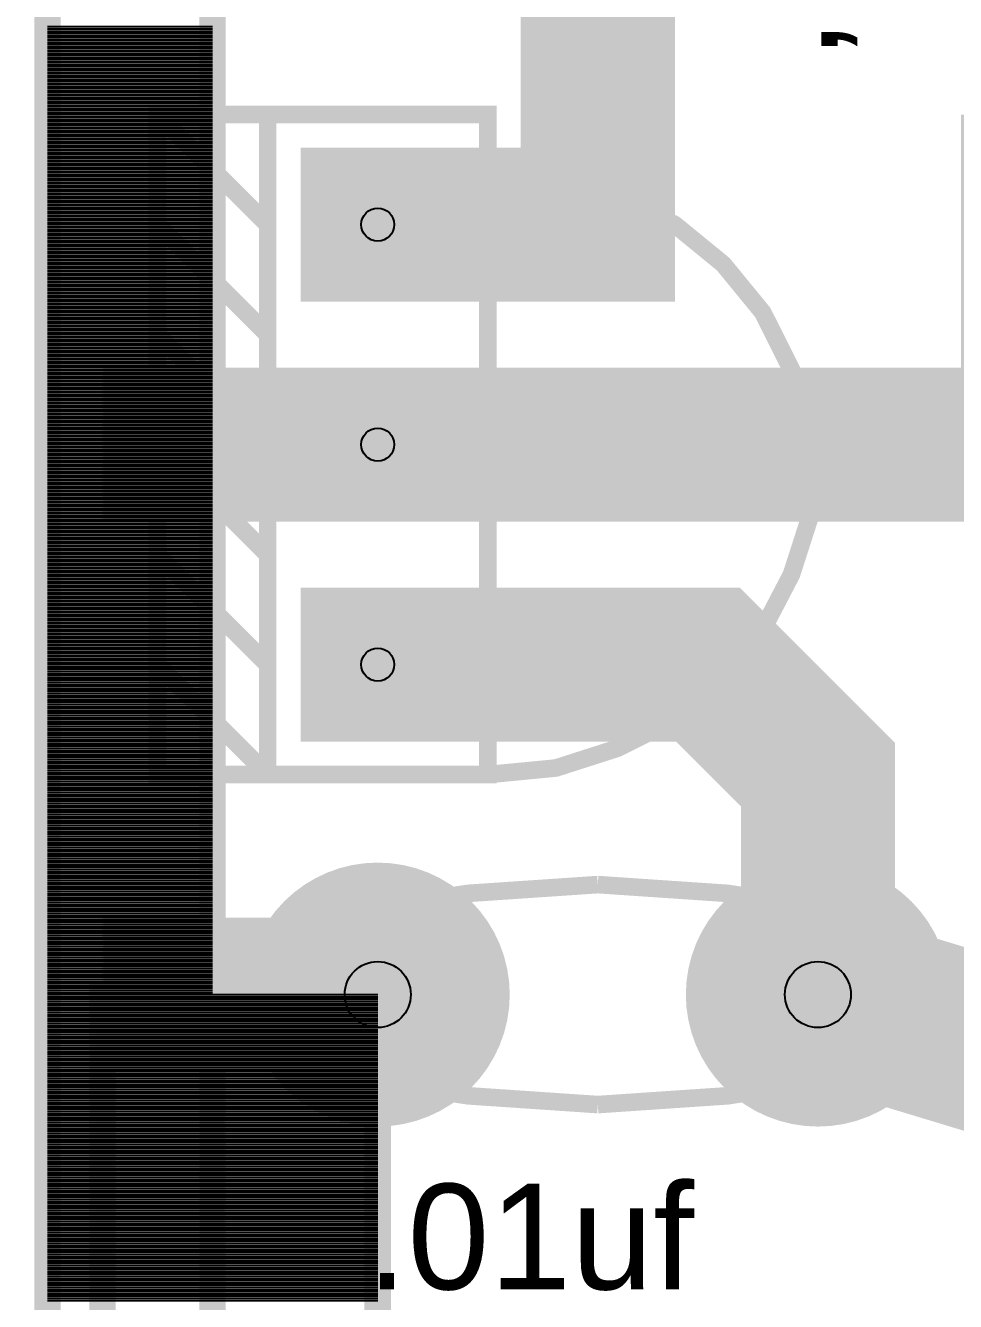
# Model space of a CAD drawing. Extents: x -1.19 to 1.19, y -1.21 to 1.21.
# Drawn here: x -1.175 to -0.752, y 0.081 to 0.661 of the extents above; entities that cross this region are included whole.
import ezdxf

# ---------------------------------------------------------------- set-up
doc = ezdxf.new("R2010")
doc.units = 0
doc.layers.get('0').update_dxf_attribs({"linetype": 'CONTINUOUS'})

# ---------------------------------------------------------------- blocks, each defined once
blk = doc.blocks.new('RPAD')
blk.add_trace([(-0.5, -0.5), (-0.5, 0.5), (0.5, -0.5), (0.5, 0.5)])
blk = doc.blocks.new('EPAD')
at = {"const_width": 0.5}
blk.add_lwpolyline([(-0.25, 0, 1), (0.25, 0, 1)], format="xyb", close=True, dxfattribs=at)

msp = doc.modelspace()

# ---------------------------------------------------------------- linework, layer by layer
for points, const_width in [([(-1.165, -0.379), (-1.165, 1.17), (-1.09, 1.17), (-1.09, -0.379), (-1.165, -0.379)], 0.012), ([(-0.915, 0.77), (-0.915, 0.57), (-1.015, 0.57)], 0.07), ([(-0.715, 0.62), (-0.515, 0.62), (-0.415, 0.62)], 0.08), ([(-1.015, 0.47), (-0.715, 0.47), (-0.715, 0.62)], 0.07), ([(-1.015, 0.47), (-1.14, 0.47)], 0.07), ([(-1.015, 0.37), (-0.865, 0.37), (-0.815, 0.32), (-0.815, 0.22)], 0.07), ([(-0.815, 0.22), (-0.65, 0.17), (-0.365, 0.17)], 0.08), ([(-1.015, 0.22), (-1.14, 0.22)], 0.07), ([(-1.14, -0.429), (-1.14, 0.22), (-1.015, 0.22), (-1.015, -0.429), (-1.14, -0.429)], 0.012)]:
    msp.add_lwpolyline(points, dxfattribs=dict(const_width=const_width))
for points in [[(-1.165, 0.66), (-1.09, 0.66)], [(-1.165, 0.659), (-1.09, 0.659)], [(-1.165, 0.658), (-1.09, 0.658)], [(-1.165, 0.657), (-1.09, 0.657)], [(-1.165, 0.656), (-1.09, 0.656)], [(-1.165, 0.655), (-1.09, 0.655)], [(-1.165, 0.654), (-1.09, 0.654)], [(-1.165, 0.653), (-1.09, 0.653)], [(-1.165, 0.652), (-1.09, 0.652)], [(-1.165, 0.651), (-1.09, 0.651)], [(-1.165, 0.65), (-1.09, 0.65)], [(-1.165, 0.649), (-1.09, 0.649)], [(-1.165, 0.648), (-1.09, 0.648)], [(-1.165, 0.647), (-1.09, 0.647)], [(-1.165, 0.646), (-1.09, 0.646)], [(-1.165, 0.645), (-1.09, 0.645)], [(-1.165, 0.644), (-1.09, 0.644)], [(-1.165, 0.643), (-1.09, 0.643)], [(-1.165, 0.642), (-1.09, 0.642)], [(-1.165, 0.641), (-1.09, 0.641)], [(-1.165, 0.64), (-1.09, 0.64)], [(-1.165, 0.639), (-1.09, 0.639)], [(-1.165, 0.638), (-1.09, 0.638)], [(-1.165, 0.637), (-1.09, 0.637)], [(-1.165, 0.636), (-1.09, 0.636)], [(-1.165, 0.635), (-1.09, 0.635)], [(-1.165, 0.634), (-1.09, 0.634)], [(-1.165, 0.633), (-1.09, 0.633)], [(-1.165, 0.632), (-1.09, 0.632)], [(-1.165, 0.631), (-1.09, 0.631)], [(-1.165, 0.63), (-1.09, 0.63)], [(-1.165, 0.629), (-1.09, 0.629)], [(-1.165, 0.628), (-1.09, 0.628)], [(-1.165, 0.627), (-1.09, 0.627)], [(-1.165, 0.626), (-1.09, 0.626)], [(-1.165, 0.625), (-1.09, 0.625)], [(-1.165, 0.624), (-1.09, 0.624)], [(-1.165, 0.623), (-1.09, 0.623)], [(-1.165, 0.622), (-1.09, 0.622)], [(-1.165, 0.621), (-1.09, 0.621)], [(-1.165, 0.62), (-1.09, 0.62)], [(-1.165, 0.619), (-1.09, 0.619)], [(-1.165, 0.618), (-1.09, 0.618)], [(-1.165, 0.617), (-1.09, 0.617)], [(-1.165, 0.616), (-1.09, 0.616)], [(-1.165, 0.615), (-1.09, 0.615)], [(-1.165, 0.614), (-1.09, 0.614)], [(-1.165, 0.613), (-1.09, 0.613)], [(-1.165, 0.612), (-1.09, 0.612)], [(-1.165, 0.611), (-1.09, 0.611)], [(-1.165, 0.61), (-1.09, 0.61)], [(-1.165, 0.609), (-1.09, 0.609)], [(-1.165, 0.608), (-1.09, 0.608)], [(-1.165, 0.607), (-1.09, 0.607)], [(-1.165, 0.606), (-1.09, 0.606)], [(-1.165, 0.605), (-1.09, 0.605)], [(-1.165, 0.604), (-1.09, 0.604)], [(-1.165, 0.603), (-1.09, 0.603)], [(-1.165, 0.602), (-1.09, 0.602)], [(-1.165, 0.601), (-1.09, 0.601)], [(-1.165, 0.6), (-1.09, 0.6)], [(-1.165, 0.599), (-1.09, 0.599)], [(-1.165, 0.598), (-1.09, 0.598)], [(-1.165, 0.597), (-1.09, 0.597)], [(-1.165, 0.596), (-1.09, 0.596)], [(-1.165, 0.595), (-1.09, 0.595)], [(-1.165, 0.594), (-1.09, 0.594)], [(-1.165, 0.593), (-1.09, 0.593)], [(-1.165, 0.592), (-1.09, 0.592)], [(-1.165, 0.591), (-1.09, 0.591)], [(-1.165, 0.59), (-1.09, 0.59)], [(-1.165, 0.589), (-1.09, 0.589)], [(-1.165, 0.588), (-1.09, 0.588)], [(-1.165, 0.587), (-1.09, 0.587)], [(-1.165, 0.586), (-1.09, 0.586)], [(-1.165, 0.585), (-1.09, 0.585)], [(-1.165, 0.584), (-1.09, 0.584)], [(-1.165, 0.583), (-1.09, 0.583)], [(-1.165, 0.582), (-1.09, 0.582)], [(-1.165, 0.581), (-1.09, 0.581)], [(-1.165, 0.58), (-1.09, 0.58)], [(-1.165, 0.579), (-1.09, 0.579)], [(-1.165, 0.578), (-1.09, 0.578)], [(-1.165, 0.577), (-1.09, 0.577)], [(-1.165, 0.576), (-1.09, 0.576)], [(-1.165, 0.575), (-1.09, 0.575)], [(-1.165, 0.574), (-1.09, 0.574)], [(-1.165, 0.573), (-1.09, 0.573)], [(-1.165, 0.572), (-1.09, 0.572)], [(-1.165, 0.571), (-1.09, 0.571)], [(-1.165, 0.57), (-1.09, 0.57)], [(-1.165, 0.569), (-1.09, 0.569)], [(-1.165, 0.568), (-1.09, 0.568)], [(-1.165, 0.567), (-1.09, 0.567)], [(-1.165, 0.566), (-1.09, 0.566)], [(-1.165, 0.565), (-1.09, 0.565)], [(-1.165, 0.564), (-1.09, 0.564)], [(-1.165, 0.563), (-1.09, 0.563)], [(-1.165, 0.562), (-1.09, 0.562)], [(-1.165, 0.561), (-1.09, 0.561)], [(-1.165, 0.56), (-1.09, 0.56)], [(-1.165, 0.559), (-1.09, 0.559)], [(-1.165, 0.558), (-1.09, 0.558)], [(-1.165, 0.557), (-1.09, 0.557)], [(-1.165, 0.556), (-1.09, 0.556)], [(-1.165, 0.555), (-1.09, 0.555)], [(-1.165, 0.554), (-1.09, 0.554)], [(-1.165, 0.553), (-1.09, 0.553)], [(-1.165, 0.552), (-1.09, 0.552)], [(-1.165, 0.551), (-1.09, 0.551)], [(-1.165, 0.55), (-1.09, 0.55)], [(-1.165, 0.549), (-1.09, 0.549)], [(-1.165, 0.548), (-1.09, 0.548)], [(-1.165, 0.547), (-1.09, 0.547)], [(-1.165, 0.546), (-1.09, 0.546)], [(-1.165, 0.545), (-1.09, 0.545)], [(-1.165, 0.544), (-1.09, 0.544)], [(-1.165, 0.543), (-1.09, 0.543)], [(-1.165, 0.542), (-1.09, 0.542)], [(-1.165, 0.541), (-1.09, 0.541)], [(-1.165, 0.54), (-1.09, 0.54)], [(-1.165, 0.539), (-1.09, 0.539)], [(-1.165, 0.538), (-1.09, 0.538)], [(-1.165, 0.537), (-1.09, 0.537)], [(-1.165, 0.536), (-1.09, 0.536)], [(-1.165, 0.535), (-1.09, 0.535)], [(-1.165, 0.534), (-1.09, 0.534)], [(-1.165, 0.533), (-1.09, 0.533)], [(-1.165, 0.532), (-1.09, 0.532)], [(-1.165, 0.531), (-1.09, 0.531)], [(-1.165, 0.53), (-1.09, 0.53)], [(-1.165, 0.529), (-1.09, 0.529)], [(-1.165, 0.528), (-1.09, 0.528)], [(-1.165, 0.527), (-1.09, 0.527)], [(-1.165, 0.526), (-1.09, 0.526)], [(-1.165, 0.525), (-1.09, 0.525)], [(-1.165, 0.524), (-1.09, 0.524)], [(-1.165, 0.523), (-1.09, 0.523)], [(-1.165, 0.522), (-1.09, 0.522)], [(-1.165, 0.521), (-1.09, 0.521)], [(-1.165, 0.52), (-1.09, 0.52)], [(-1.165, 0.519), (-1.09, 0.519)], [(-1.165, 0.518), (-1.09, 0.518)], [(-1.165, 0.517), (-1.09, 0.517)], [(-1.165, 0.516), (-1.09, 0.516)], [(-1.165, 0.515), (-1.09, 0.515)], [(-1.165, 0.514), (-1.09, 0.514)], [(-1.165, 0.513), (-1.09, 0.513)], [(-1.165, 0.512), (-1.09, 0.512)], [(-1.165, 0.511), (-1.09, 0.511)], [(-1.165, 0.51), (-1.09, 0.51)], [(-1.165, 0.509), (-1.09, 0.509)], [(-1.165, 0.508), (-1.09, 0.508)], [(-1.165, 0.507), (-1.09, 0.507)], [(-1.165, 0.506), (-1.09, 0.506)], [(-1.165, 0.505), (-1.09, 0.505)], [(-1.165, 0.504), (-1.09, 0.504)], [(-1.165, 0.503), (-1.09, 0.503)], [(-1.165, 0.502), (-1.09, 0.502)], [(-1.165, 0.501), (-1.09, 0.501)], [(-1.165, 0.5), (-1.09, 0.5)], [(-1.165, 0.499), (-1.09, 0.499)], [(-1.165, 0.498), (-1.09, 0.498)], [(-1.165, 0.497), (-1.09, 0.497)], [(-1.165, 0.496), (-1.09, 0.496)], [(-1.165, 0.495), (-1.09, 0.495)], [(-1.165, 0.494), (-1.09, 0.494)], [(-1.165, 0.493), (-1.09, 0.493)], [(-1.165, 0.492), (-1.09, 0.492)], [(-1.165, 0.491), (-1.09, 0.491)], [(-1.165, 0.49), (-1.09, 0.49)], [(-1.165, 0.489), (-1.09, 0.489)], [(-1.165, 0.488), (-1.09, 0.488)], [(-1.165, 0.487), (-1.09, 0.487)], [(-1.165, 0.486), (-1.09, 0.486)], [(-1.165, 0.485), (-1.09, 0.485)], [(-1.165, 0.484), (-1.09, 0.484)], [(-1.165, 0.483), (-1.09, 0.483)], [(-1.165, 0.482), (-1.09, 0.482)], [(-1.165, 0.481), (-1.09, 0.481)], [(-1.165, 0.48), (-1.09, 0.48)], [(-1.165, 0.479), (-1.09, 0.479)], [(-1.165, 0.478), (-1.09, 0.478)], [(-1.165, 0.477), (-1.09, 0.477)], [(-1.165, 0.476), (-1.09, 0.476)], [(-1.165, 0.475), (-1.09, 0.475)], [(-1.165, 0.474), (-1.09, 0.474)], [(-1.165, 0.473), (-1.09, 0.473)], [(-1.165, 0.472), (-1.09, 0.472)], [(-1.165, 0.471), (-1.09, 0.471)], [(-1.165, 0.47), (-1.09, 0.47)], [(-1.165, 0.469), (-1.09, 0.469)], [(-1.165, 0.468), (-1.09, 0.468)], [(-1.165, 0.467), (-1.09, 0.467)], [(-1.165, 0.466), (-1.09, 0.466)], [(-1.165, 0.465), (-1.09, 0.465)], [(-1.165, 0.464), (-1.09, 0.464)], [(-1.165, 0.463), (-1.09, 0.463)], [(-1.165, 0.462), (-1.09, 0.462)], [(-1.165, 0.461), (-1.09, 0.461)], [(-1.165, 0.46), (-1.09, 0.46)], [(-1.165, 0.459), (-1.09, 0.459)], [(-1.165, 0.458), (-1.09, 0.458)], [(-1.165, 0.457), (-1.09, 0.457)], [(-1.165, 0.456), (-1.09, 0.456)], [(-1.165, 0.455), (-1.09, 0.455)], [(-1.165, 0.454), (-1.09, 0.454)], [(-1.165, 0.453), (-1.09, 0.453)], [(-1.165, 0.452), (-1.09, 0.452)], [(-1.165, 0.451), (-1.09, 0.451)], [(-1.165, 0.45), (-1.09, 0.45)], [(-1.165, 0.449), (-1.09, 0.449)], [(-1.165, 0.448), (-1.09, 0.448)], [(-1.165, 0.447), (-1.09, 0.447)], [(-1.165, 0.446), (-1.09, 0.446)], [(-1.165, 0.445), (-1.09, 0.445)], [(-1.165, 0.444), (-1.09, 0.444)], [(-1.165, 0.443), (-1.09, 0.443)], [(-1.165, 0.442), (-1.09, 0.442)], [(-1.165, 0.441), (-1.09, 0.441)], [(-1.165, 0.44), (-1.09, 0.44)], [(-1.165, 0.439), (-1.09, 0.439)], [(-1.165, 0.438), (-1.09, 0.438)], [(-1.165, 0.437), (-1.09, 0.437)], [(-1.165, 0.436), (-1.09, 0.436)], [(-1.165, 0.435), (-1.09, 0.435)], [(-1.165, 0.434), (-1.09, 0.434)], [(-1.165, 0.433), (-1.09, 0.433)], [(-1.165, 0.432), (-1.09, 0.432)], [(-1.165, 0.431), (-1.09, 0.431)], [(-1.165, 0.43), (-1.09, 0.43)], [(-1.165, 0.429), (-1.09, 0.429)], [(-1.165, 0.428), (-1.09, 0.428)], [(-1.165, 0.427), (-1.09, 0.427)], [(-1.165, 0.426), (-1.09, 0.426)], [(-1.165, 0.425), (-1.09, 0.425)], [(-1.165, 0.424), (-1.09, 0.424)], [(-1.165, 0.423), (-1.09, 0.423)], [(-1.165, 0.422), (-1.09, 0.422)], [(-1.165, 0.421), (-1.09, 0.421)], [(-1.165, 0.42), (-1.09, 0.42)], [(-1.165, 0.419), (-1.09, 0.419)], [(-1.165, 0.418), (-1.09, 0.418)], [(-1.165, 0.417), (-1.09, 0.417)], [(-1.165, 0.416), (-1.09, 0.416)], [(-1.165, 0.415), (-1.09, 0.415)], [(-1.165, 0.414), (-1.09, 0.414)], [(-1.165, 0.413), (-1.09, 0.413)], [(-1.165, 0.412), (-1.09, 0.412)], [(-1.165, 0.411), (-1.09, 0.411)], [(-1.165, 0.41), (-1.09, 0.41)], [(-1.165, 0.409), (-1.09, 0.409)], [(-1.165, 0.408), (-1.09, 0.408)], [(-1.165, 0.407), (-1.09, 0.407)], [(-1.165, 0.406), (-1.09, 0.406)], [(-1.165, 0.405), (-1.09, 0.405)], [(-1.165, 0.404), (-1.09, 0.404)], [(-1.165, 0.403), (-1.09, 0.403)], [(-1.165, 0.402), (-1.09, 0.402)], [(-1.165, 0.401), (-1.09, 0.401)], [(-1.165, 0.4), (-1.09, 0.4)], [(-1.165, 0.399), (-1.09, 0.399)], [(-1.165, 0.398), (-1.09, 0.398)], [(-1.165, 0.397), (-1.09, 0.397)], [(-1.165, 0.396), (-1.09, 0.396)], [(-1.165, 0.395), (-1.09, 0.395)], [(-1.165, 0.394), (-1.09, 0.394)], [(-1.165, 0.393), (-1.09, 0.393)], [(-1.165, 0.392), (-1.09, 0.392)], [(-1.165, 0.391), (-1.09, 0.391)], [(-1.165, 0.39), (-1.09, 0.39)], [(-1.165, 0.389), (-1.09, 0.389)], [(-1.165, 0.388), (-1.09, 0.388)], [(-1.165, 0.387), (-1.09, 0.387)], [(-1.165, 0.386), (-1.09, 0.386)], [(-1.165, 0.385), (-1.09, 0.385)], [(-1.165, 0.384), (-1.09, 0.384)], [(-1.165, 0.383), (-1.09, 0.383)], [(-1.165, 0.382), (-1.09, 0.382)], [(-1.165, 0.381), (-1.09, 0.381)], [(-1.165, 0.38), (-1.09, 0.38)], [(-1.165, 0.379), (-1.09, 0.379)], [(-1.165, 0.378), (-1.09, 0.378)], [(-1.165, 0.377), (-1.09, 0.377)], [(-1.165, 0.376), (-1.09, 0.376)], [(-1.165, 0.375), (-1.09, 0.375)], [(-1.165, 0.374), (-1.09, 0.374)], [(-1.165, 0.373), (-1.09, 0.373)], [(-1.165, 0.372), (-1.09, 0.372)], [(-1.165, 0.371), (-1.09, 0.371)], [(-1.165, 0.37), (-1.09, 0.37)], [(-1.165, 0.369), (-1.09, 0.369)], [(-1.165, 0.368), (-1.09, 0.368)], [(-1.165, 0.367), (-1.09, 0.367)], [(-1.165, 0.366), (-1.09, 0.366)], [(-1.165, 0.365), (-1.09, 0.365)], [(-1.165, 0.364), (-1.09, 0.364)], [(-1.165, 0.363), (-1.09, 0.363)], [(-1.165, 0.362), (-1.09, 0.362)], [(-1.165, 0.361), (-1.09, 0.361)], [(-1.165, 0.36), (-1.09, 0.36)], [(-1.165, 0.359), (-1.09, 0.359)], [(-1.165, 0.358), (-1.09, 0.358)], [(-1.165, 0.357), (-1.09, 0.357)], [(-1.165, 0.356), (-1.09, 0.356)], [(-1.165, 0.355), (-1.09, 0.355)], [(-1.165, 0.354), (-1.09, 0.354)], [(-1.165, 0.353), (-1.09, 0.353)], [(-1.165, 0.352), (-1.09, 0.352)], [(-1.165, 0.351), (-1.09, 0.351)], [(-1.165, 0.35), (-1.09, 0.35)], [(-1.165, 0.349), (-1.09, 0.349)], [(-1.165, 0.348), (-1.09, 0.348)], [(-1.165, 0.347), (-1.09, 0.347)], [(-1.165, 0.346), (-1.09, 0.346)], [(-1.165, 0.345), (-1.09, 0.345)], [(-1.165, 0.344), (-1.09, 0.344)], [(-1.165, 0.343), (-1.09, 0.343)], [(-1.165, 0.342), (-1.09, 0.342)], [(-1.165, 0.341), (-1.09, 0.341)], [(-1.165, 0.34), (-1.09, 0.34)], [(-1.165, 0.339), (-1.09, 0.339)], [(-1.165, 0.338), (-1.09, 0.338)], [(-1.165, 0.337), (-1.09, 0.337)], [(-1.165, 0.336), (-1.09, 0.336)], [(-1.165, 0.335), (-1.09, 0.335)], [(-1.165, 0.334), (-1.09, 0.334)], [(-1.165, 0.333), (-1.09, 0.333)], [(-1.165, 0.332), (-1.09, 0.332)], [(-1.165, 0.331), (-1.09, 0.331)], [(-1.165, 0.33), (-1.09, 0.33)], [(-1.165, 0.329), (-1.09, 0.329)], [(-1.165, 0.328), (-1.09, 0.328)], [(-1.165, 0.327), (-1.09, 0.327)], [(-1.165, 0.326), (-1.09, 0.326)], [(-1.165, 0.325), (-1.09, 0.325)], [(-1.165, 0.324), (-1.09, 0.324)], [(-1.165, 0.323), (-1.09, 0.323)], [(-1.165, 0.322), (-1.09, 0.322)], [(-1.165, 0.321), (-1.09, 0.321)], [(-1.165, 0.32), (-1.09, 0.32)], [(-1.165, 0.319), (-1.09, 0.319)], [(-1.165, 0.318), (-1.09, 0.318)], [(-1.165, 0.317), (-1.09, 0.317)], [(-1.165, 0.316), (-1.09, 0.316)], [(-1.165, 0.315), (-1.09, 0.315)], [(-1.165, 0.314), (-1.09, 0.314)], [(-1.165, 0.313), (-1.09, 0.313)], [(-1.165, 0.312), (-1.09, 0.312)], [(-1.165, 0.311), (-1.09, 0.311)], [(-1.165, 0.31), (-1.09, 0.31)], [(-1.165, 0.309), (-1.09, 0.309)], [(-1.165, 0.308), (-1.09, 0.308)], [(-1.165, 0.307), (-1.09, 0.307)], [(-1.165, 0.306), (-1.09, 0.306)], [(-1.165, 0.305), (-1.09, 0.305)], [(-1.165, 0.304), (-1.09, 0.304)], [(-1.165, 0.303), (-1.09, 0.303)], [(-1.165, 0.302), (-1.09, 0.302)], [(-1.165, 0.301), (-1.09, 0.301)], [(-1.165, 0.3), (-1.09, 0.3)], [(-1.165, 0.299), (-1.09, 0.299)], [(-1.165, 0.298), (-1.09, 0.298)], [(-1.165, 0.297), (-1.09, 0.297)], [(-1.165, 0.296), (-1.09, 0.296)], [(-1.165, 0.295), (-1.09, 0.295)], [(-1.165, 0.294), (-1.09, 0.294)], [(-1.165, 0.293), (-1.09, 0.293)], [(-1.165, 0.292), (-1.09, 0.292)], [(-1.165, 0.291), (-1.09, 0.291)], [(-1.165, 0.29), (-1.09, 0.29)], [(-1.165, 0.289), (-1.09, 0.289)], [(-1.165, 0.288), (-1.09, 0.288)], [(-1.165, 0.287), (-1.09, 0.287)], [(-1.165, 0.286), (-1.09, 0.286)], [(-1.165, 0.285), (-1.09, 0.285)], [(-1.165, 0.284), (-1.09, 0.284)], [(-1.165, 0.283), (-1.09, 0.283)], [(-1.165, 0.282), (-1.09, 0.282)], [(-1.165, 0.281), (-1.09, 0.281)], [(-1.165, 0.28), (-1.09, 0.28)], [(-1.165, 0.279), (-1.09, 0.279)], [(-1.165, 0.278), (-1.09, 0.278)], [(-1.165, 0.277), (-1.09, 0.277)], [(-1.165, 0.276), (-1.09, 0.276)], [(-1.165, 0.275), (-1.09, 0.275)], [(-1.165, 0.274), (-1.09, 0.274)], [(-1.165, 0.273), (-1.09, 0.273)], [(-1.165, 0.272), (-1.09, 0.272)], [(-1.165, 0.271), (-1.09, 0.271)], [(-1.165, 0.27), (-1.09, 0.27)], [(-1.165, 0.269), (-1.09, 0.269)], [(-1.165, 0.268), (-1.09, 0.268)], [(-1.165, 0.267), (-1.09, 0.267)], [(-1.165, 0.266), (-1.09, 0.266)], [(-1.165, 0.265), (-1.09, 0.265)], [(-1.165, 0.264), (-1.09, 0.264)], [(-1.165, 0.263), (-1.09, 0.263)], [(-1.165, 0.262), (-1.09, 0.262)], [(-1.165, 0.261), (-1.09, 0.261)], [(-1.165, 0.26), (-1.09, 0.26)], [(-1.165, 0.259), (-1.09, 0.259)], [(-1.165, 0.258), (-1.09, 0.258)], [(-1.165, 0.257), (-1.09, 0.257)], [(-1.165, 0.256), (-1.09, 0.256)], [(-1.165, 0.255), (-1.09, 0.255)], [(-1.165, 0.254), (-1.09, 0.254)], [(-1.165, 0.253), (-1.09, 0.253)], [(-1.165, 0.252), (-1.09, 0.252)], [(-1.165, 0.251), (-1.09, 0.251)], [(-1.165, 0.25), (-1.09, 0.25)], [(-1.165, 0.249), (-1.09, 0.249)], [(-1.165, 0.248), (-1.09, 0.248)], [(-1.165, 0.247), (-1.09, 0.247)], [(-1.165, 0.246), (-1.09, 0.246)], [(-1.165, 0.245), (-1.09, 0.245)], [(-1.165, 0.244), (-1.09, 0.244)], [(-1.165, 0.243), (-1.09, 0.243)], [(-1.165, 0.242), (-1.09, 0.242)], [(-1.165, 0.241), (-1.09, 0.241)], [(-1.165, 0.24), (-1.09, 0.24)], [(-1.165, 0.239), (-1.09, 0.239)], [(-1.165, 0.238), (-1.09, 0.238)], [(-1.165, 0.237), (-1.09, 0.237)], [(-1.165, 0.236), (-1.09, 0.236)], [(-1.165, 0.235), (-1.09, 0.235)], [(-1.165, 0.234), (-1.09, 0.234)], [(-1.165, 0.233), (-1.09, 0.233)], [(-1.165, 0.232), (-1.09, 0.232)], [(-1.165, 0.231), (-1.09, 0.231)], [(-1.165, 0.23), (-1.09, 0.23)], [(-1.165, 0.229), (-1.09, 0.229)], [(-1.165, 0.228), (-1.09, 0.228)], [(-1.165, 0.227), (-1.09, 0.227)], [(-1.165, 0.226), (-1.09, 0.226)], [(-1.165, 0.225), (-1.09, 0.225)], [(-1.165, 0.224), (-1.09, 0.224)], [(-1.165, 0.223), (-1.09, 0.223)], [(-1.165, 0.222), (-1.09, 0.222)], [(-1.165, 0.221), (-1.09, 0.221)], [(-1.165, 0.22), (-1.09, 0.22)], [(-1.165, 0.219), (-1.09, 0.219)], [(-1.165, 0.218), (-1.09, 0.218)], [(-1.165, 0.217), (-1.09, 0.217)], [(-1.165, 0.216), (-1.09, 0.216)], [(-1.165, 0.215), (-1.09, 0.215)], [(-1.14, 0.22), (-1.015, 0.22)], [(-1.14, 0.219), (-1.015, 0.219)], [(-1.14, 0.218), (-1.015, 0.218)], [(-1.14, 0.217), (-1.015, 0.217)], [(-1.14, 0.216), (-1.015, 0.216)], [(-1.14, 0.215), (-1.015, 0.215)], [(-1.165, 0.214), (-1.09, 0.214)], [(-1.165, 0.213), (-1.09, 0.213)], [(-1.165, 0.212), (-1.09, 0.212)], [(-1.165, 0.211), (-1.09, 0.211)], [(-1.165, 0.21), (-1.09, 0.21)], [(-1.165, 0.209), (-1.09, 0.209)], [(-1.14, 0.214), (-1.015, 0.214)], [(-1.14, 0.213), (-1.015, 0.213)], [(-1.14, 0.212), (-1.015, 0.212)], [(-1.14, 0.211), (-1.015, 0.211)], [(-1.14, 0.21), (-1.015, 0.21)], [(-1.14, 0.209), (-1.015, 0.209)], [(-1.165, 0.208), (-1.09, 0.208)], [(-1.165, 0.207), (-1.09, 0.207)], [(-1.165, 0.206), (-1.09, 0.206)], [(-1.165, 0.205), (-1.09, 0.205)], [(-1.165, 0.204), (-1.09, 0.204)], [(-1.165, 0.203), (-1.09, 0.203)], [(-1.14, 0.208), (-1.015, 0.208)], [(-1.14, 0.207), (-1.015, 0.207)], [(-1.14, 0.206), (-1.015, 0.206)], [(-1.14, 0.205), (-1.015, 0.205)], [(-1.14, 0.204), (-1.015, 0.204)], [(-1.14, 0.203), (-1.015, 0.203)], [(-1.165, 0.202), (-1.09, 0.202)], [(-1.165, 0.201), (-1.09, 0.201)], [(-1.165, 0.2), (-1.09, 0.2)], [(-1.165, 0.199), (-1.09, 0.199)], [(-1.165, 0.198), (-1.09, 0.198)], [(-1.14, 0.202), (-1.015, 0.202)], [(-1.14, 0.201), (-1.015, 0.201)], [(-1.14, 0.2), (-1.015, 0.2)], [(-1.14, 0.199), (-1.015, 0.199)], [(-1.14, 0.198), (-1.015, 0.198)], [(-1.165, 0.197), (-1.09, 0.197)], [(-1.165, 0.196), (-1.09, 0.196)], [(-1.165, 0.195), (-1.09, 0.195)], [(-1.165, 0.194), (-1.09, 0.194)], [(-1.165, 0.193), (-1.09, 0.193)], [(-1.165, 0.192), (-1.09, 0.192)], [(-1.14, 0.197), (-1.015, 0.197)], [(-1.14, 0.196), (-1.015, 0.196)], [(-1.14, 0.195), (-1.015, 0.195)], [(-1.14, 0.194), (-1.015, 0.194)], [(-1.14, 0.193), (-1.015, 0.193)], [(-1.14, 0.192), (-1.015, 0.192)], [(-1.165, 0.191), (-1.09, 0.191)], [(-1.165, 0.19), (-1.09, 0.19)], [(-1.165, 0.189), (-1.09, 0.189)], [(-1.165, 0.188), (-1.09, 0.188)], [(-1.165, 0.187), (-1.09, 0.187)], [(-1.165, 0.186), (-1.09, 0.186)], [(-1.14, 0.191), (-1.015, 0.191)], [(-1.14, 0.19), (-1.015, 0.19)], [(-1.14, 0.189), (-1.015, 0.189)], [(-1.14, 0.188), (-1.015, 0.188)], [(-1.14, 0.187), (-1.015, 0.187)], [(-1.14, 0.186), (-1.015, 0.186)], [(-1.165, 0.185), (-1.09, 0.185)], [(-1.165, 0.184), (-1.09, 0.184)], [(-1.165, 0.183), (-1.09, 0.183)], [(-1.165, 0.182), (-1.09, 0.182)], [(-1.165, 0.181), (-1.09, 0.181)], [(-1.165, 0.18), (-1.09, 0.18)], [(-1.14, 0.185), (-1.015, 0.185)], [(-1.14, 0.184), (-1.015, 0.184)], [(-1.14, 0.183), (-1.015, 0.183)], [(-1.14, 0.182), (-1.015, 0.182)], [(-1.14, 0.181), (-1.015, 0.181)], [(-1.14, 0.18), (-1.015, 0.18)], [(-1.165, 0.179), (-1.09, 0.179)], [(-1.165, 0.178), (-1.09, 0.178)], [(-1.165, 0.177), (-1.09, 0.177)], [(-1.165, 0.176), (-1.09, 0.176)], [(-1.165, 0.175), (-1.09, 0.175)], [(-1.14, 0.179), (-1.015, 0.179)], [(-1.14, 0.178), (-1.015, 0.178)], [(-1.14, 0.177), (-1.015, 0.177)], [(-1.14, 0.176), (-1.015, 0.176)], [(-1.14, 0.175), (-1.015, 0.175)], [(-1.165, 0.174), (-1.09, 0.174)], [(-1.165, 0.173), (-1.09, 0.173)], [(-1.165, 0.172), (-1.09, 0.172)], [(-1.165, 0.171), (-1.09, 0.171)], [(-1.165, 0.17), (-1.09, 0.17)], [(-1.165, 0.169), (-1.09, 0.169)], [(-1.14, 0.174), (-1.015, 0.174)], [(-1.14, 0.173), (-1.015, 0.173)], [(-1.14, 0.172), (-1.015, 0.172)], [(-1.14, 0.171), (-1.015, 0.171)], [(-1.14, 0.17), (-1.015, 0.17)], [(-1.14, 0.169), (-1.015, 0.169)], [(-1.165, 0.168), (-1.09, 0.168)], [(-1.165, 0.167), (-1.09, 0.167)], [(-1.165, 0.166), (-1.09, 0.166)], [(-1.165, 0.165), (-1.09, 0.165)], [(-1.165, 0.164), (-1.09, 0.164)], [(-1.165, 0.163), (-1.09, 0.163)], [(-1.14, 0.168), (-1.015, 0.168)], [(-1.14, 0.167), (-1.015, 0.167)], [(-1.14, 0.166), (-1.015, 0.166)], [(-1.14, 0.165), (-1.015, 0.165)], [(-1.14, 0.164), (-1.015, 0.164)], [(-1.14, 0.163), (-1.015, 0.163)], [(-1.165, 0.162), (-1.09, 0.162)], [(-1.165, 0.161), (-1.09, 0.161)], [(-1.165, 0.16), (-1.09, 0.16)], [(-1.165, 0.159), (-1.09, 0.159)], [(-1.165, 0.158), (-1.09, 0.158)], [(-1.165, 0.157), (-1.09, 0.157)], [(-1.14, 0.162), (-1.015, 0.162)], [(-1.14, 0.161), (-1.015, 0.161)], [(-1.14, 0.16), (-1.015, 0.16)], [(-1.14, 0.159), (-1.015, 0.159)], [(-1.14, 0.158), (-1.015, 0.158)], [(-1.14, 0.157), (-1.015, 0.157)], [(-1.165, 0.156), (-1.09, 0.156)], [(-1.165, 0.155), (-1.09, 0.155)], [(-1.165, 0.154), (-1.09, 0.154)], [(-1.165, 0.153), (-1.09, 0.153)], [(-1.165, 0.152), (-1.09, 0.152)], [(-1.165, 0.151), (-1.09, 0.151)], [(-1.14, 0.156), (-1.015, 0.156)], [(-1.14, 0.155), (-1.015, 0.155)], [(-1.14, 0.154), (-1.015, 0.154)], [(-1.14, 0.153), (-1.015, 0.153)], [(-1.14, 0.152), (-1.015, 0.152)], [(-1.14, 0.151), (-1.015, 0.151)], [(-1.165, 0.15), (-1.09, 0.15)], [(-1.165, 0.149), (-1.09, 0.149)], [(-1.165, 0.148), (-1.09, 0.148)], [(-1.165, 0.147), (-1.09, 0.147)], [(-1.165, 0.146), (-1.09, 0.146)], [(-1.14, 0.15), (-1.015, 0.15)], [(-1.14, 0.149), (-1.015, 0.149)], [(-1.14, 0.148), (-1.015, 0.148)], [(-1.14, 0.147), (-1.015, 0.147)], [(-1.14, 0.146), (-1.015, 0.146)], [(-1.165, 0.145), (-1.09, 0.145)], [(-1.165, 0.144), (-1.09, 0.144)], [(-1.165, 0.143), (-1.09, 0.143)], [(-1.165, 0.142), (-1.09, 0.142)], [(-1.165, 0.141), (-1.09, 0.141)], [(-1.165, 0.14), (-1.09, 0.14)], [(-1.14, 0.145), (-1.015, 0.145)], [(-1.14, 0.144), (-1.015, 0.144)], [(-1.14, 0.143), (-1.015, 0.143)], [(-1.14, 0.142), (-1.015, 0.142)], [(-1.14, 0.141), (-1.015, 0.141)], [(-1.14, 0.14), (-1.015, 0.14)], [(-1.165, 0.139), (-1.09, 0.139)], [(-1.165, 0.138), (-1.09, 0.138)], [(-1.165, 0.137), (-1.09, 0.137)], [(-1.165, 0.136), (-1.09, 0.136)], [(-1.165, 0.135), (-1.09, 0.135)], [(-1.165, 0.134), (-1.09, 0.134)], [(-1.14, 0.139), (-1.015, 0.139)], [(-1.14, 0.138), (-1.015, 0.138)], [(-1.14, 0.137), (-1.015, 0.137)], [(-1.14, 0.136), (-1.015, 0.136)], [(-1.14, 0.135), (-1.015, 0.135)], [(-1.14, 0.134), (-1.015, 0.134)], [(-1.165, 0.133), (-1.09, 0.133)], [(-1.165, 0.132), (-1.09, 0.132)], [(-1.165, 0.131), (-1.09, 0.131)], [(-1.165, 0.13), (-1.09, 0.13)], [(-1.165, 0.129), (-1.09, 0.129)], [(-1.165, 0.128), (-1.09, 0.128)], [(-1.14, 0.133), (-1.015, 0.133)], [(-1.14, 0.132), (-1.015, 0.132)], [(-1.14, 0.131), (-1.015, 0.131)], [(-1.14, 0.13), (-1.015, 0.13)], [(-1.14, 0.129), (-1.015, 0.129)], [(-1.14, 0.128), (-1.015, 0.128)], [(-1.165, 0.127), (-1.09, 0.127)], [(-1.165, 0.126), (-1.09, 0.126)], [(-1.165, 0.125), (-1.09, 0.125)], [(-1.165, 0.124), (-1.09, 0.124)], [(-1.165, 0.123), (-1.09, 0.123)], [(-1.165, 0.122), (-1.09, 0.122)], [(-1.14, 0.127), (-1.015, 0.127)], [(-1.14, 0.126), (-1.015, 0.126)], [(-1.14, 0.125), (-1.015, 0.125)], [(-1.14, 0.124), (-1.015, 0.124)], [(-1.14, 0.123), (-1.015, 0.123)], [(-1.14, 0.122), (-1.015, 0.122)], [(-1.165, 0.121), (-1.09, 0.121)], [(-1.165, 0.12), (-1.09, 0.12)], [(-1.165, 0.119), (-1.09, 0.119)], [(-1.165, 0.118), (-1.09, 0.118)], [(-1.165, 0.117), (-1.09, 0.117)], [(-1.165, 0.116), (-1.09, 0.116)], [(-1.14, 0.121), (-1.015, 0.121)], [(-1.14, 0.12), (-1.015, 0.12)], [(-1.14, 0.119), (-1.015, 0.119)], [(-1.14, 0.118), (-1.015, 0.118)], [(-1.14, 0.117), (-1.015, 0.117)], [(-1.14, 0.116), (-1.015, 0.116)], [(-1.165, 0.115), (-1.09, 0.115)], [(-1.165, 0.114), (-1.09, 0.114)], [(-1.165, 0.113), (-1.09, 0.113)], [(-1.165, 0.112), (-1.09, 0.112)], [(-1.165, 0.111), (-1.09, 0.111)], [(-1.14, 0.115), (-1.015, 0.115)], [(-1.14, 0.114), (-1.015, 0.114)], [(-1.14, 0.113), (-1.015, 0.113)], [(-1.14, 0.112), (-1.015, 0.112)], [(-1.14, 0.111), (-1.015, 0.111)], [(-1.165, 0.11), (-1.09, 0.11)], [(-1.165, 0.109), (-1.09, 0.109)], [(-1.165, 0.108), (-1.09, 0.108)], [(-1.165, 0.107), (-1.09, 0.107)], [(-1.165, 0.106), (-1.09, 0.106)], [(-1.165, 0.105), (-1.09, 0.105)], [(-1.14, 0.11), (-1.015, 0.11)], [(-1.14, 0.109), (-1.015, 0.109)], [(-1.14, 0.108), (-1.015, 0.108)], [(-1.14, 0.107), (-1.015, 0.107)], [(-1.14, 0.106), (-1.015, 0.106)], [(-1.14, 0.105), (-1.015, 0.105)], [(-1.165, 0.104), (-1.09, 0.104)], [(-1.165, 0.103), (-1.09, 0.103)], [(-1.165, 0.102), (-1.09, 0.102)], [(-1.165, 0.101), (-1.09, 0.101)], [(-1.165, 0.1), (-1.09, 0.1)], [(-1.165, 0.099), (-1.09, 0.099)], [(-1.14, 0.104), (-1.015, 0.104)], [(-1.14, 0.103), (-1.015, 0.103)], [(-1.14, 0.102), (-1.015, 0.102)], [(-1.14, 0.101), (-1.015, 0.101)], [(-1.14, 0.1), (-1.015, 0.1)], [(-1.14, 0.099), (-1.015, 0.099)], [(-1.165, 0.098), (-1.09, 0.098)], [(-1.165, 0.097), (-1.09, 0.097)], [(-1.165, 0.096), (-1.09, 0.096)], [(-1.165, 0.095), (-1.09, 0.095)], [(-1.165, 0.094), (-1.09, 0.094)], [(-1.165, 0.093), (-1.09, 0.093)], [(-1.14, 0.098), (-1.015, 0.098)], [(-1.14, 0.097), (-1.015, 0.097)], [(-1.14, 0.096), (-1.015, 0.096)], [(-1.14, 0.095), (-1.015, 0.095)], [(-1.14, 0.094), (-1.015, 0.094)], [(-1.14, 0.093), (-1.015, 0.093)], [(-1.165, 0.092), (-1.09, 0.092)], [(-1.165, 0.091), (-1.09, 0.091)], [(-1.165, 0.09), (-1.09, 0.09)], [(-1.165, 0.089), (-1.09, 0.089)], [(-1.165, 0.088), (-1.09, 0.088)], [(-1.14, 0.092), (-1.015, 0.092)], [(-1.14, 0.091), (-1.015, 0.091)], [(-1.14, 0.09), (-1.015, 0.09)], [(-1.14, 0.089), (-1.015, 0.089)], [(-1.14, 0.088), (-1.015, 0.088)], [(-1.165, 0.087), (-1.09, 0.087)], [(-1.165, 0.086), (-1.09, 0.086)], [(-1.165, 0.085), (-1.09, 0.085)], [(-1.165, 0.084), (-1.09, 0.084)], [(-1.165, 0.083), (-1.09, 0.083)], [(-1.165, 0.082), (-1.09, 0.082)], [(-1.14, 0.087), (-1.015, 0.087)], [(-1.14, 0.086), (-1.015, 0.086)], [(-1.14, 0.085), (-1.015, 0.085)], [(-1.14, 0.084), (-1.015, 0.084)], [(-1.14, 0.083), (-1.015, 0.083)], [(-1.14, 0.082), (-1.015, 0.082)], [(-1.165, 0.081), (-1.09, 0.081)], [(-1.14, 0.081), (-1.015, 0.081)]]:
    msp.add_lwpolyline(points)
for centre, radius in [((-1.015, 0.57), 0.0075), ((-1.015, 0.47), 0.0075), ((-1.015, 0.37), 0.0075), ((-1.015, 0.22), 0.015), ((-0.815, 0.22), 0.015)]:
    msp.add_circle(centre, radius)
at = {"layer": '12632256', "const_width": 0.008}
for points in [[(-1.065, 0.32), (-0.965, 0.32), (-0.965, 0.62), (-1.065, 0.62), (-1.065, 0.32), (-1.115, 0.32), (-1.115, 0.62), (-1.065, 0.62)], [(-1.065, 0.57), (-1.115, 0.62)], [(-0.815, 0.445), (-0.818, 0.476), (-0.827, 0.504), (-0.84, 0.53), (-0.858, 0.552), (-0.88, 0.57), (-0.906, 0.583), (-0.934, 0.592), (-0.965, 0.595)], [(-1.065, 0.52), (-1.115, 0.57)], [(-1.065, 0.47), (-1.115, 0.52)], [(-1.065, 0.42), (-1.115, 0.47)], [(-0.815, 0.47), (-0.818, 0.439), (-0.827, 0.411), (-0.84, 0.386), (-0.858, 0.364), (-0.88, 0.345), (-0.906, 0.332), (-0.934, 0.323), (-0.965, 0.32)], [(-1.065, 0.37), (-1.115, 0.42)], [(-1.065, 0.32), (-1.115, 0.37)], [(-1.065, 0.22), (-1.062, 0.23), (-1.054, 0.24), (-1.04, 0.248), (-1.022, 0.256), (-1, 0.262), (-0.974, 0.266), (-0.915, 0.27)], [(-0.765, 0.22), (-0.768, 0.23), (-0.777, 0.24), (-0.79, 0.248), (-0.808, 0.256), (-0.83, 0.262), (-0.856, 0.266), (-0.915, 0.27)], [(-1.065, 0.22), (-1.062, 0.21), (-1.054, 0.2), (-1.04, 0.192), (-1.022, 0.184), (-1, 0.178), (-0.974, 0.174), (-0.915, 0.17)], [(-0.765, 0.22), (-0.768, 0.21), (-0.777, 0.2), (-0.79, 0.192), (-0.808, 0.184), (-0.83, 0.178), (-0.856, 0.174), (-0.915, 0.17)]]:
    msp.add_lwpolyline(points, dxfattribs=at)

# ---------------------------------------------------------------- block references
at = {"xscale": 0.07, "yscale": 0.07, "rotation": 180}
for p in [(-1.015, 0.57), (-1.015, 0.47), (-1.015, 0.37)]:
    msp.add_blockref('RPAD', p, dxfattribs=at)
at = {"xscale": 0.12, "yscale": 0.12}
for p in [(-1.015, 0.22), (-0.815, 0.22)]:
    msp.add_blockref('EPAD', p, dxfattribs=at)

# ---------------------------------------------------------------- texts
at = {"layer": '12632256', "width": 1.041667}
msp.add_text(',001', height=0.048, rotation=90, dxfattribs=at).set_placement((-0.806, 0.645))
msp.add_text('.01uf', height=0.048, dxfattribs=at).set_placement((-1.02, 0.086))

doc.saveas('drawing.dxf')
